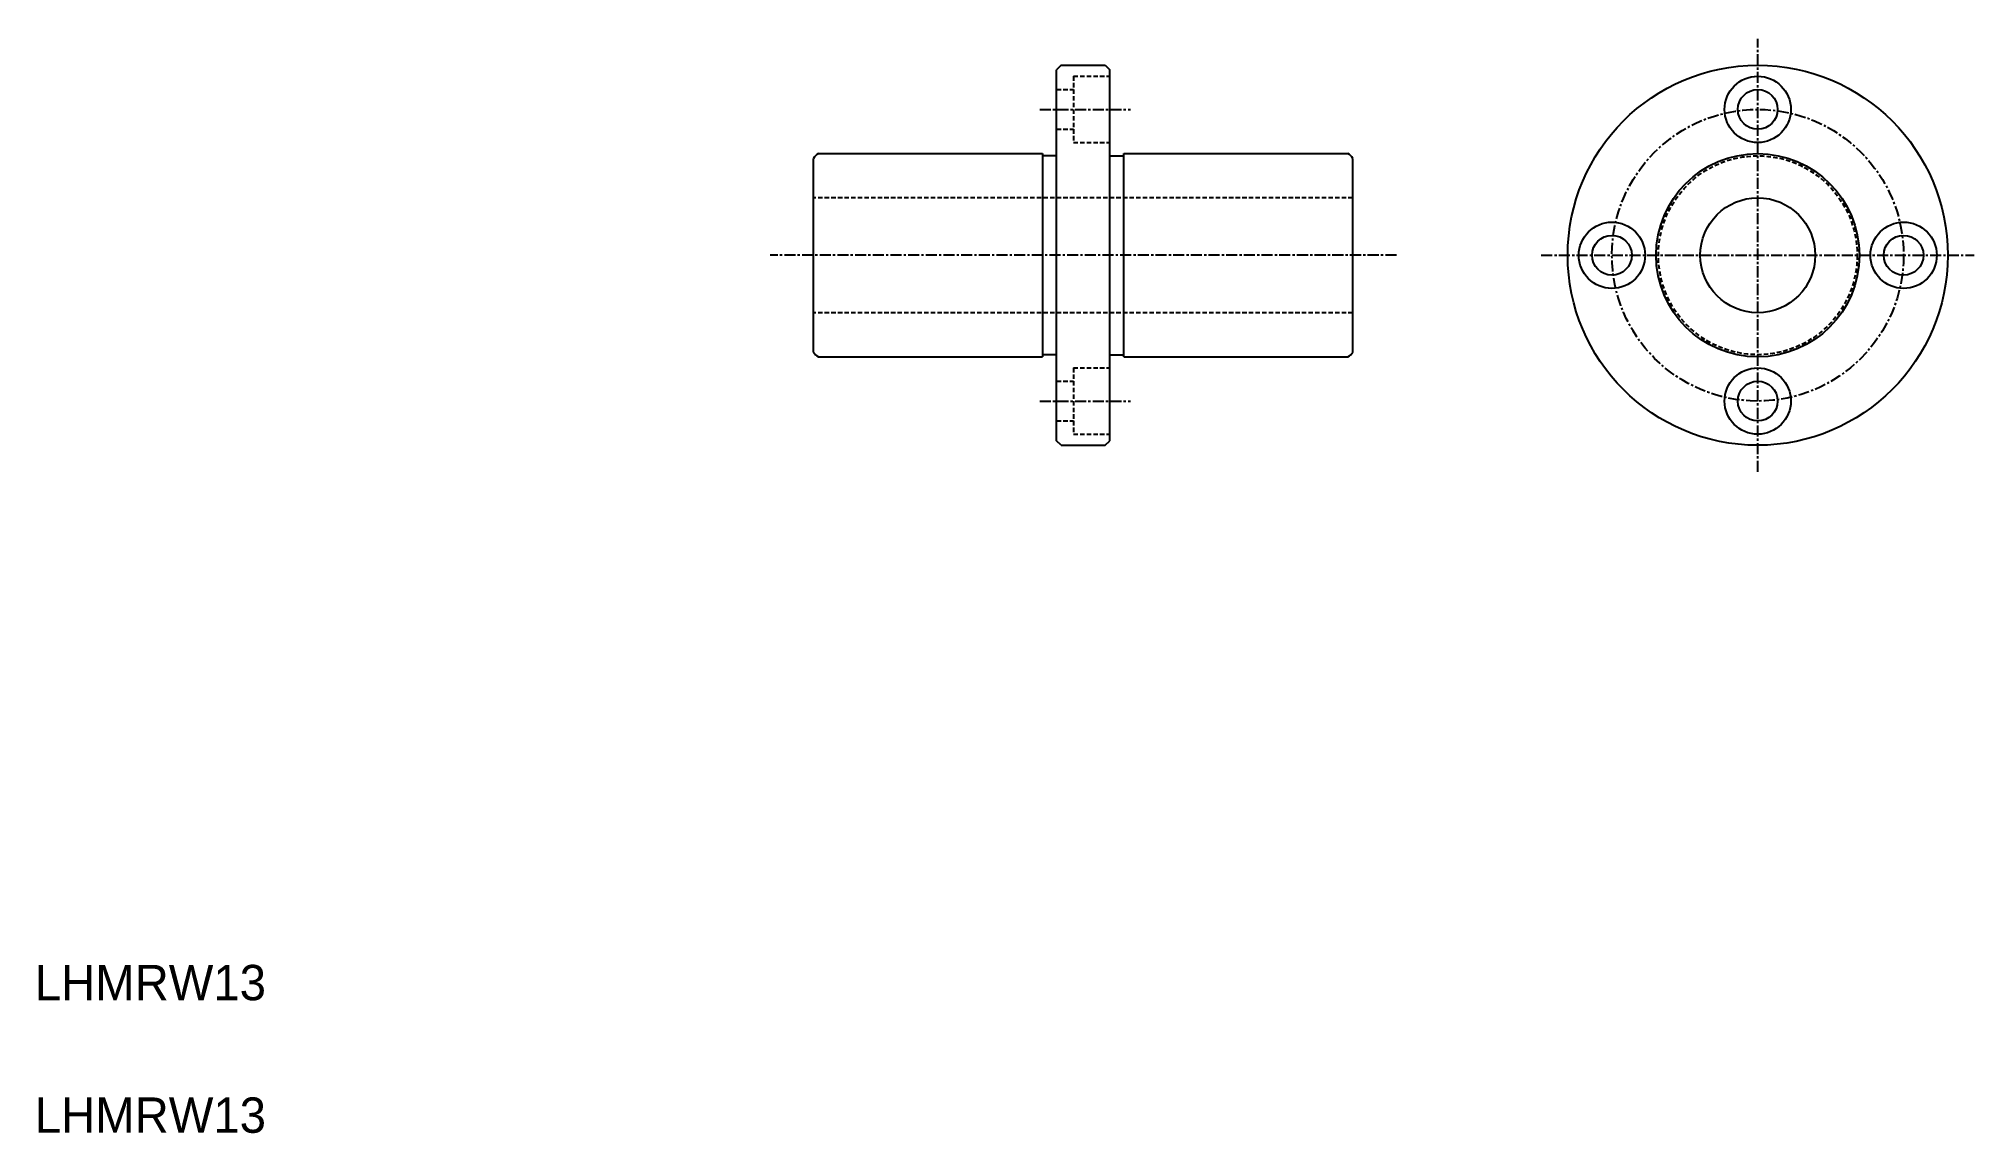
# Model space of a CAD drawing. Extents: x 10 to 229, y 10 to 134.
import ezdxf

# ---------------------------------------------------------------- set-up
doc = ezdxf.new("R2010")
doc.units = 0
doc.linetypes.add('CENTER', pattern=[2, 1.25, -0.25, 0.25, -0.25])
doc.linetypes.add('DASHED', pattern=[0.75, 0.5, -0.25])
doc.layers.get('0').update_dxf_attribs({"linetype": 'CONTINUOUS'})
doc.layers.add('CENTER', color=1, linetype='CENTER')

msp = doc.modelspace()

# ---------------------------------------------------------------- linework, layer by layer
at = {"color": 7, "linetype": 'CONTINUOUS'}
for p, q in [((126.12, 130.8), (125.62, 130.3)), ((125.62, 88.3), (125.62, 130.3)), ((126.12, 130.8), (131.12, 130.8)), ((131.12, 130.8), (131.62, 130.3)), ((131.62, 88.3), (131.62, 130.3)), ((98.67, 120.8), (124.02, 120.8)), ((124.02, 120.8), (124.02, 97.8)), ((125.62, 120.55), (124.02, 120.55)), ((131.62, 120.55), (133.22, 120.55)), ((133.22, 120.8), (158.58, 120.8)), ((133.22, 97.8), (133.22, 120.8)), ((98.12, 98.35), (98.12, 120.26)), ((159.12, 98.35), (159.12, 120.26)), ((98.67, 97.8), (124.02, 97.8)), ((125.62, 98.05), (124.02, 98.05)), ((131.62, 98.05), (133.22, 98.05)), ((133.22, 97.8), (158.58, 97.8)), ((126.12, 87.8), (125.62, 88.3)), ((126.12, 87.8), (131.12, 87.8)), ((131.12, 87.8), (131.62, 88.3))]:
    msp.add_line(p, q, dxfattribs=at)
at = {"color": 3, "linetype": 'DASHED'}
for p, q in [((127.52, 129.55), (131.62, 129.55)), ((127.52, 129.55), (127.52, 122.05)), ((125.62, 128.05), (127.52, 128.05)), ((125.62, 123.55), (127.52, 123.55)), ((127.52, 122.05), (131.62, 122.05)), ((159.12, 115.8), (98.12, 115.8)), ((159.12, 102.8), (98.12, 102.8)), ((127.52, 96.55), (131.62, 96.55)), ((127.52, 96.55), (127.52, 89.05)), ((125.62, 95.05), (127.52, 95.05)), ((125.62, 90.55), (127.52, 90.55)), ((127.52, 89.05), (131.62, 89.05))]:
    msp.add_line(p, q, dxfattribs=at)
at = {"color": 7, "linetype": 'CONTINUOUS'}
for centre, radius in [((204.95, 109.3), 21.5), ((204.95, 125.8), 3.75), ((204.95, 125.8), 2.25), ((204.95, 109.3), 11.5), ((204.95, 109.3), 6.5), ((188.45, 109.3), 3.75), ((221.45, 109.3), 3.75), ((188.45, 109.3), 2.25), ((221.45, 109.3), 2.25), ((204.95, 92.8), 3.75), ((204.95, 92.8), 2.25)]:
    msp.add_circle(centre, radius, dxfattribs=at)
at = {"color": 3, "linetype": 'DASHED'}
msp.add_circle((204.95, 109.3), 11.25, dxfattribs=at)
at = {"color": 7, "linetype": 'CONTINUOUS'}
for centre, start, end in [((99.27, 119.65), 117.7958, 152.2042), ((157.97, 119.65), 27.7958, 62.2042), ((99.27, 98.95), 207.7958, 242.2042), ((157.97, 98.95), 297.7958, 332.2042)]:
    msp.add_arc(centre, 1.3, start, end, dxfattribs=at)
at = {"layer": 'CENTER', "color": 1, "linetype": 'CENTER'}
for p, q in [((204.95, 84.8), (204.95, 133.8)), ((123.7, 125.8), (133.97, 125.8)), ((164.06, 109.3), (93.22, 109.3)), ((180.45, 109.3), (229.45, 109.3)), ((123.7, 92.8), (133.97, 92.8))]:
    msp.add_line(p, q, dxfattribs=at)
msp.add_circle((204.95, 109.3), 16.5, dxfattribs=at)

# ---------------------------------------------------------------- texts
at = {"color": 7, "linetype": 'CONTINUOUS'}
for p in [(10, 25), (10, 10)]:
    msp.add_text('LHMRW13', height=4, dxfattribs=at).set_placement(p)

doc.saveas('drawing.dxf')
